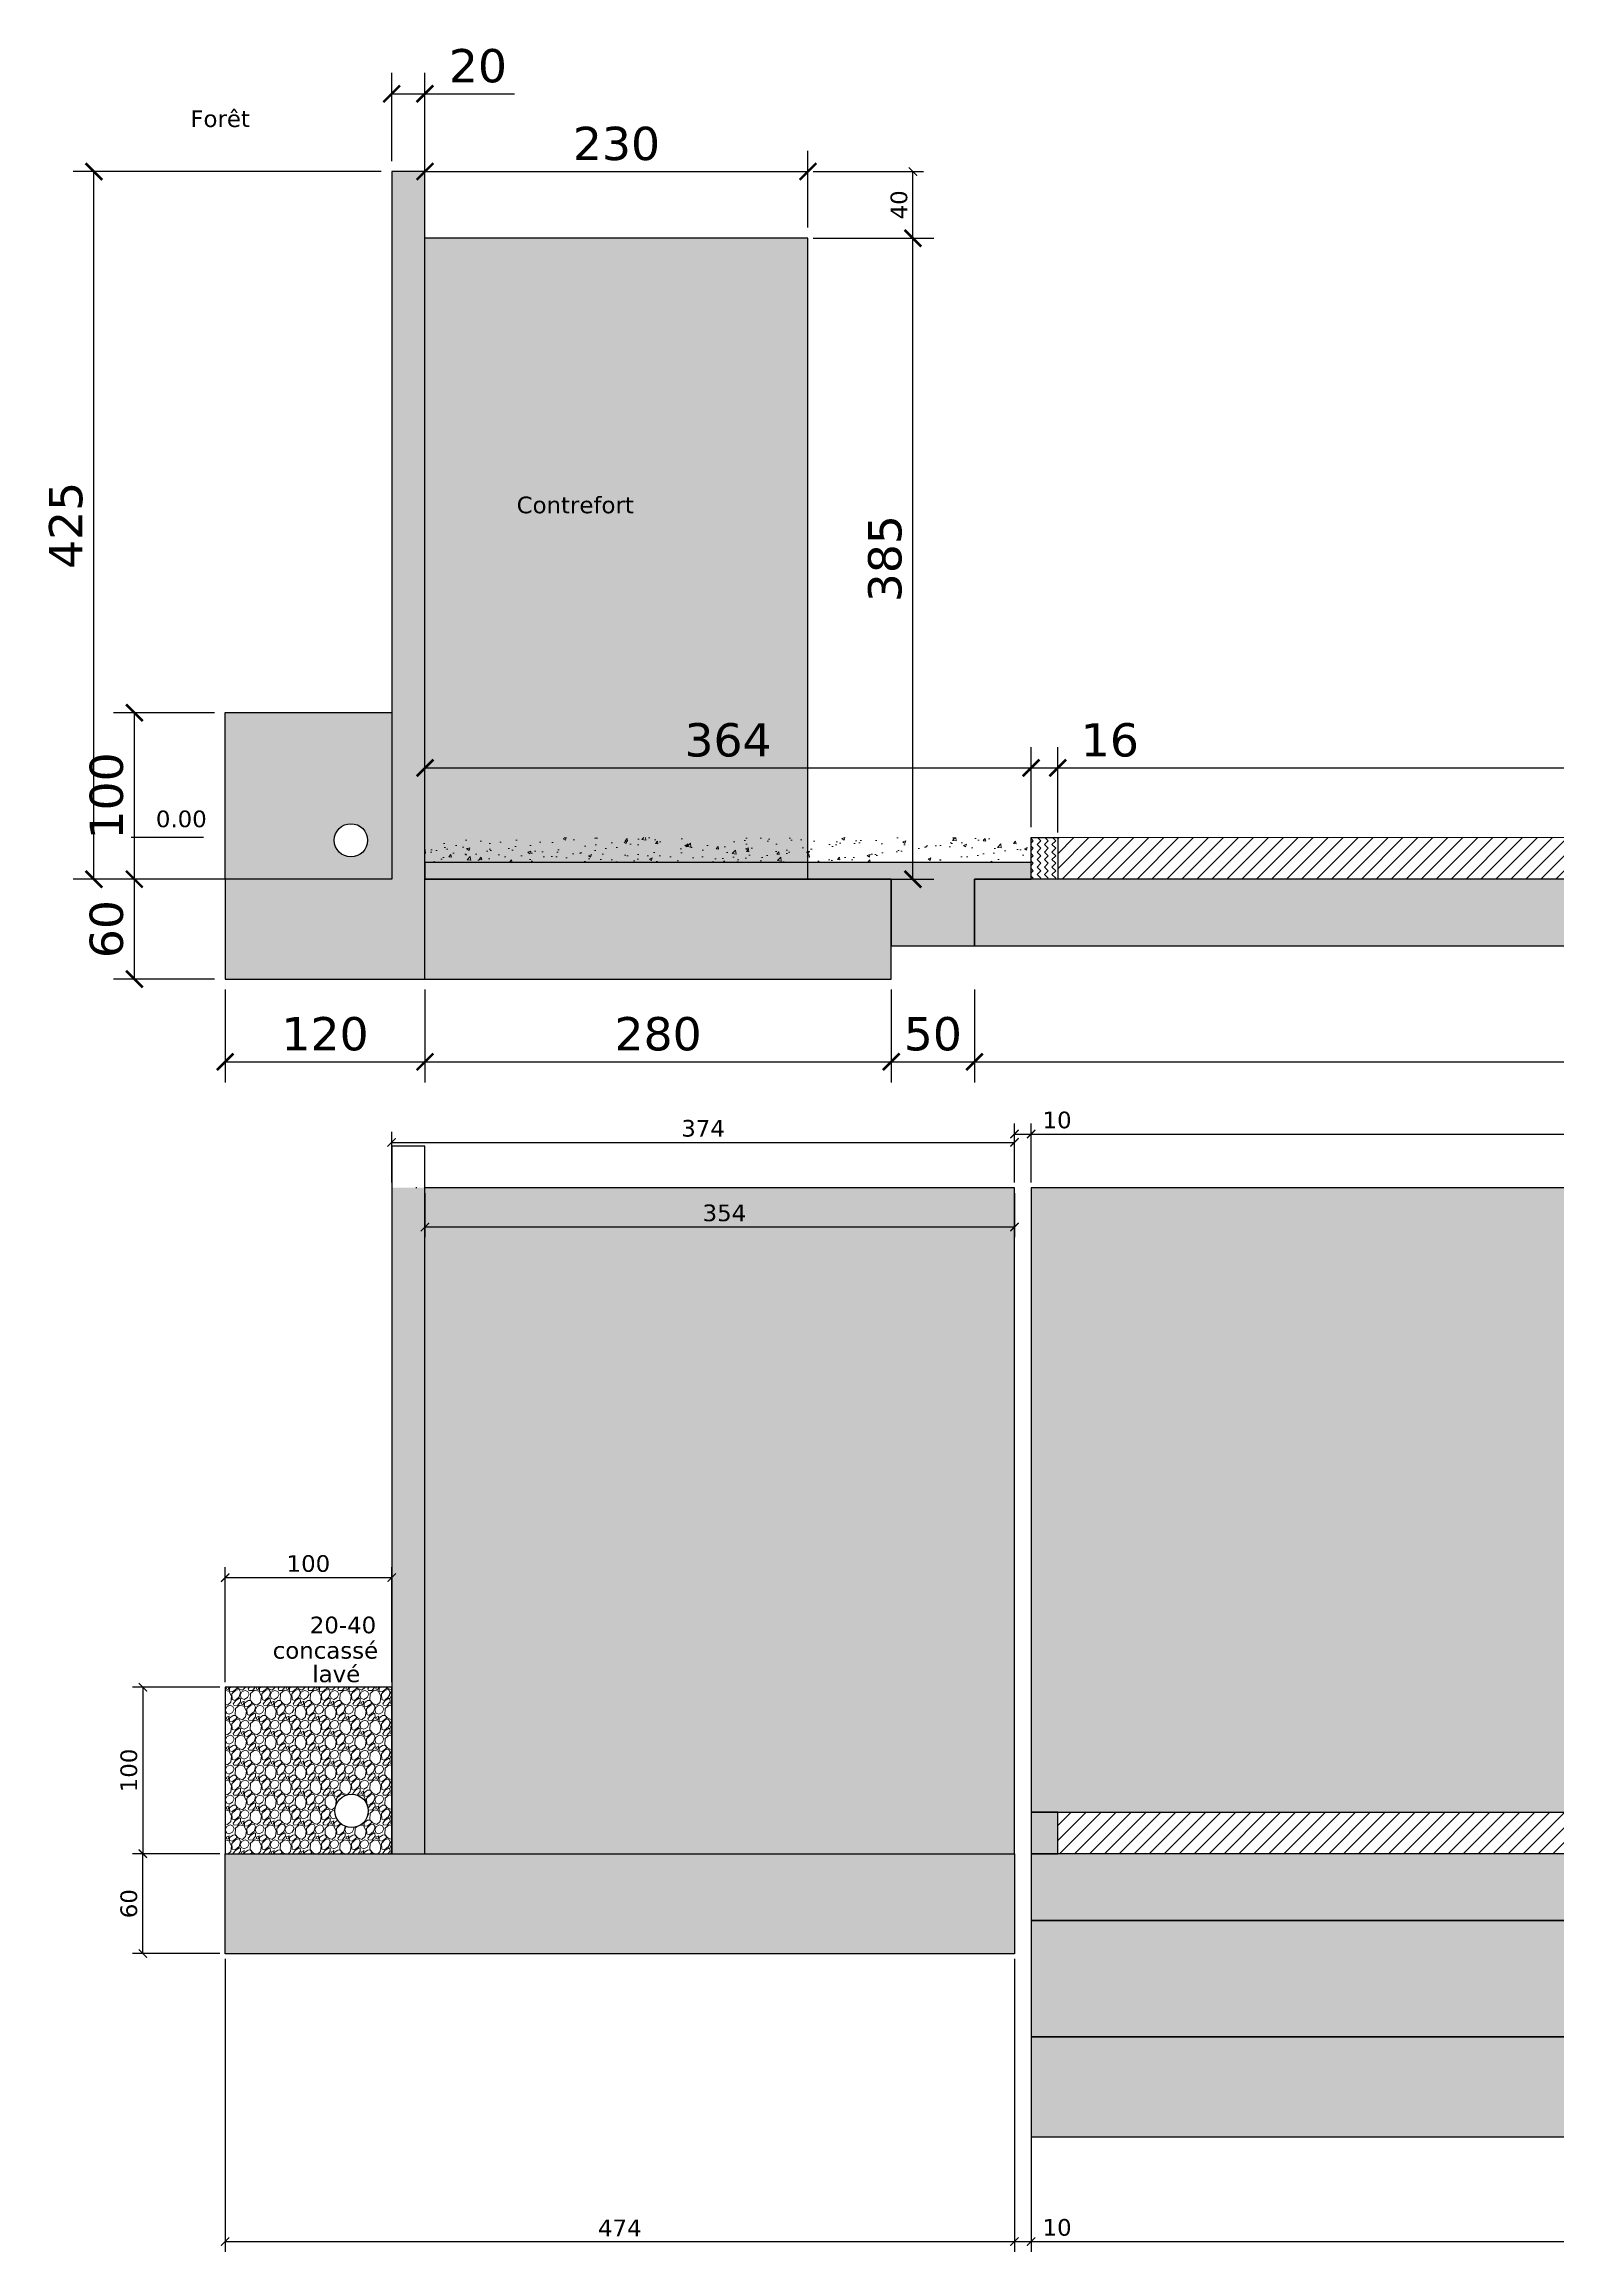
# Model space of a CAD drawing. Header units: centimetres. Extents: x -262314 to 1497847, y -126598 to 219599.
# Drawn here: x 59324 to 68414, y -113880 to -100621 of the extents above; entities that cross this region are included whole.
import ezdxf

# ---------------------------------------------------------------- set-up
doc = ezdxf.new("R2010")
doc.units = ezdxf.units.CM
doc.header["$PDMODE"] = 34
doc.header["$PDSIZE"] = 100
for name, color, linetype in [('Dimensions', 6, 'Continuous'), ('Gravier', 120, 'Continuous'), ('Isolant pourtour radier', 36, 'Continuous'), ('Misapor', 4, 'Continuous'), ('Mur de soutenement-fondations', 242, 'Continuous'), ('Title Block', 250, 'Continuous')]:
    doc.layers.add(name, color=color, linetype=linetype)
doc.layers.add('hatches', color=253, linetype='Continuous', lineweight=5)
doc.styles.add('Seb', font='Verdana.ttf')
doc.dimstyles.new('d', dxfattribs={"dimtxt": 1, "dimasz": 1, "dimexe": 1.25, "dimexo": 0.625, "dimtad": 1, "dimdec": 1, "dimlfac": 0.1, "dimtxsty": 'Seb', "dimblk": 'ARCHTICK', "dimblk1": 'ARCHTICK', "dimblk2": 'ARCHTICK', "dimcen": 2.5, "dimclrd": 256, "dimclre": 256, "dimadec": 0, "dimazin": 0, "dimtfac": 1, "dimtdec": 1, "dimtmove": 0, "dimatfit": 3, "dimldrblk": 'ARCHTICK', "dimfxl": 1, "dimlwd": -1, "dimlwe": -1, "dimarcsym": 0})
pattern_1 = [(95, (-7e-12, -38153.97), (140.09465, 117.55338), [19.05, -209.55]), (40, (-7e-12, -38153.97), (-160.01845, 110.17673), [15.24, -167.6406]), (145.45144, (11.67, -38144.18), (-19.9238, 227.7301), [16.19, -178.09024]), (91.1842, (-35.92, -38118.05), (221.41024, 161.9534), [28.575, -314.325]), (141.63556, (-17.47, -38104.56), (-7.0866, 342.82676), [24.285, -267.1356]), (36.18415, (-35.92, -38118.05), (-7.0866, 342.8268), [22.86, -251.4597]), (66, (-8.98, -38109.07), (179.51998, 34.89515), [19.05, -209.55]), (11, (-8.98, -38109.07), (-86.53993, 173.9412), [15.24, -167.64]), (116.45145, (5.98, -38106.16), (92.98005, 208.83634), [16.19, -178.08994]), (82.5, (-7e-12, -38153.97), (-57.60547, 61.973414), [0, -165.608, 0, -170.18, 0, -168.275]), (52.5, (-7e-12, -38153.97), (-23.58973, 118.087), [0, -97.028, 0, -161.798, 0, -64.135]), (12.5, (-40.05, -38194.024), (99.927863, 91.826196), [0, -63.5, 0, -198.12, 0, -262.89]), (2.5, (-58.01, -38211.98), (86.7639, 122.72239), [0, -82.55, 0, -131.572, 0, -186.69])]

# ---------------------------------------------------------------- blocks, each defined once
blk = doc.blocks.new('_ArchTick')
at = {"color": 0, "linetype": 'ByBlock', "const_width": 0.15}
blk.add_lwpolyline([(-0.5, -0.5), (0.5, 0.5)], dxfattribs=at)
blk = doc.blocks.new('*D151')
at = {"layer": 'Defpoints', "color": 0, "transparency": 16777216}
for p in [(59866, -105636), (60411, -105636), (60411, -106236)]:
    blk.add_point(p, dxfattribs=at)
at = {"layer": 'Dimensions', "transparency": 16777216}
for p, q in [((60348, -105636), (59741, -105636)), ((59866, -106236), (59866, -105636)), ((60348, -106236), (59741, -106236))]:
    blk.add_line(p, q, dxfattribs=at)
at = {"layer": 'Dimensions', "transparency": 16777216, "xscale": 100, "yscale": 100, "zscale": 100}
for p, rotation in [((59866, -105636), 90), ((59866, -106236), 270)]:
    blk.add_blockref('_ArchTick', p, dxfattribs=dict(at, rotation=rotation))
at = {"layer": 'Dimensions', "color": 0, "transparency": 16777216, "insert": (59699, -105936), "char_height": 200, "attachment_point": 5, "rotation": 90, "style": 'Seb'}
blk.add_mtext('60', dxfattribs=at)
blk = doc.blocks.new('*D152')
at = {"layer": 'Defpoints', "color": 0, "transparency": 16777216}
for p in [(59866, -104636), (60411, -104636), (60411, -105636)]:
    blk.add_point(p, dxfattribs=at)
at = {"layer": 'Dimensions', "transparency": 16777216}
for p, q in [((60348, -104636), (59741, -104636)), ((59866, -105636), (59866, -104636)), ((60348, -105636), (59741, -105636))]:
    blk.add_line(p, q, dxfattribs=at)
at = {"layer": 'Dimensions', "transparency": 16777216, "xscale": 100, "yscale": 100, "zscale": 100}
for p, rotation in [((59866, -104636), 90), ((59866, -105636), 270)]:
    blk.add_blockref('_ArchTick', p, dxfattribs=dict(at, rotation=rotation))
at = {"layer": 'Dimensions', "color": 0, "transparency": 16777216, "insert": (59699, -105136), "char_height": 200, "attachment_point": 5, "rotation": 90, "style": 'Seb'}
blk.add_mtext('100', dxfattribs=at)
blk = doc.blocks.new('*D153')
at = {"layer": 'Defpoints', "color": 0, "transparency": 16777216}
for p in [(59623, -101386), (61411, -101386), (61411, -105636)]:
    blk.add_point(p, dxfattribs=at)
at = {"layer": 'Dimensions', "transparency": 16777216}
for p, q in [((61348, -101386), (59498, -101386)), ((59623, -105636), (59623, -101386)), ((61348, -105636), (59498, -105636))]:
    blk.add_line(p, q, dxfattribs=at)
at = {"layer": 'Dimensions', "transparency": 16777216, "xscale": 100, "yscale": 100, "zscale": 100}
for p, rotation in [((59623, -101386), 90), ((59623, -105636), 270)]:
    blk.add_blockref('_ArchTick', p, dxfattribs=dict(at, rotation=rotation))
at = {"layer": 'Dimensions', "color": 0, "transparency": 16777216, "insert": (59455, -103511), "char_height": 200, "attachment_point": 5, "rotation": 90, "style": 'Seb'}
blk.add_mtext('425', dxfattribs=at)
blk = doc.blocks.new('*D154')
at = {"layer": 'Defpoints', "color": 0, "transparency": 16777216}
for p in [(63911, -101786), (64541, -101786), (63911, -105636)]:
    blk.add_point(p, dxfattribs=at)
at = {"layer": 'Dimensions', "transparency": 16777216}
for p, q in [((63973, -101786), (64666, -101786)), ((64541, -105636), (64541, -101786)), ((63973, -105636), (64666, -105636))]:
    blk.add_line(p, q, dxfattribs=at)
at = {"layer": 'Dimensions', "transparency": 16777216, "xscale": 100, "yscale": 100, "zscale": 100}
for p, rotation in [((64541, -101786), 90), ((64541, -105636), 270)]:
    blk.add_blockref('_ArchTick', p, dxfattribs=dict(at, rotation=rotation))
at = {"layer": 'Dimensions', "color": 0, "transparency": 16777216, "insert": (64374, -103711), "char_height": 200, "attachment_point": 5, "rotation": 90, "style": 'Seb'}
blk.add_mtext('385', dxfattribs=at)
blk = doc.blocks.new('*D155')
at = {"layer": 'Defpoints', "color": 0, "transparency": 16777216}
for p in [(63911, -101386), (61611, -101786), (63911, -101786)]:
    blk.add_point(p, dxfattribs=at)
at = {"layer": 'Dimensions', "transparency": 16777216}
for p, q in [((61611, -101723), (61611, -101261)), ((63911, -101723), (63911, -101261)), ((61611, -101386), (63911, -101386))]:
    blk.add_line(p, q, dxfattribs=at)
at = {"layer": 'Dimensions', "transparency": 16777216, "xscale": 100, "yscale": 100, "zscale": 100, "rotation": 180}
blk.add_blockref('_ArchTick', (61611, -101386), dxfattribs=at)
at = {"layer": 'Dimensions', "transparency": 16777216, "xscale": 100, "yscale": 100, "zscale": 100}
blk.add_blockref('_ArchTick', (63911, -101386), dxfattribs=at)
at = {"layer": 'Dimensions', "color": 0, "transparency": 16777216, "insert": (62761, -101219), "char_height": 200, "attachment_point": 5, "style": 'Seb'}
blk.add_mtext('230', dxfattribs=at)
blk = doc.blocks.new('*D156')
at = {"layer": 'Defpoints', "color": 0, "transparency": 16777216}
for p in [(65251, -104968), (61611, -105386), (65251, -105386)]:
    blk.add_point(p, dxfattribs=at)
at = {"layer": 'Dimensions', "transparency": 16777216}
for p, q in [((61611, -105323), (61611, -104843)), ((65251, -105323), (65251, -104843)), ((61611, -104968), (65251, -104968))]:
    blk.add_line(p, q, dxfattribs=at)
at = {"layer": 'Dimensions', "transparency": 16777216, "xscale": 100, "yscale": 100, "zscale": 100, "rotation": 180}
blk.add_blockref('_ArchTick', (61611, -104968), dxfattribs=at)
at = {"layer": 'Dimensions', "transparency": 16777216, "xscale": 100, "yscale": 100, "zscale": 100}
blk.add_blockref('_ArchTick', (65251, -104968), dxfattribs=at)
at = {"layer": 'Dimensions', "color": 0, "transparency": 16777216, "insert": (63431, -104801), "char_height": 200, "attachment_point": 5, "style": 'Seb'}
blk.add_mtext('364', dxfattribs=at)
blk = doc.blocks.new('*D157')
at = {"layer": 'Defpoints', "color": 0, "transparency": 16777216}
for p in [(65411, -104968), (65251, -105386), (65411, -105386)]:
    blk.add_point(p, dxfattribs=at)
at = {"layer": 'Dimensions', "transparency": 16777216}
for p, q in [((65251, -105323), (65251, -104843)), ((65411, -105323), (65411, -104843)), ((65251, -104968), (65411, -104968)), ((65411, -104968), (65937, -104968))]:
    blk.add_line(p, q, dxfattribs=at)
at = {"layer": 'Dimensions', "transparency": 16777216, "xscale": 100, "yscale": 100, "zscale": 100, "rotation": 180}
blk.add_blockref('_ArchTick', (65251, -104968), dxfattribs=at)
at = {"layer": 'Dimensions', "transparency": 16777216, "xscale": 100, "yscale": 100, "zscale": 100}
blk.add_blockref('_ArchTick', (65411, -104968), dxfattribs=at)
at = {"layer": 'Dimensions', "color": 0, "transparency": 16777216, "insert": (65724, -104801), "char_height": 200, "attachment_point": 5, "style": 'Seb'}
blk.add_mtext('16', dxfattribs=at)
blk = doc.blocks.new('*D158')
at = {"layer": 'Defpoints', "color": 0, "transparency": 16777216}
for p in [(60411, -106236), (61611, -106236), (61611, -106733)]:
    blk.add_point(p, dxfattribs=at)
at = {"layer": 'Dimensions', "transparency": 16777216}
for p, q in [((60411, -106298), (60411, -106858)), ((61611, -106298), (61611, -106858)), ((60411, -106733), (61611, -106733))]:
    blk.add_line(p, q, dxfattribs=at)
at = {"layer": 'Dimensions', "transparency": 16777216, "xscale": 100, "yscale": 100, "zscale": 100, "rotation": 180}
blk.add_blockref('_ArchTick', (60411, -106733), dxfattribs=at)
at = {"layer": 'Dimensions', "transparency": 16777216, "xscale": 100, "yscale": 100, "zscale": 100}
blk.add_blockref('_ArchTick', (61611, -106733), dxfattribs=at)
at = {"layer": 'Dimensions', "color": 0, "transparency": 16777216, "insert": (61011, -106566), "char_height": 200, "attachment_point": 5, "style": 'Seb'}
blk.add_mtext('120', dxfattribs=at)
blk = doc.blocks.new('*D159')
at = {"layer": 'Defpoints', "color": 0, "transparency": 16777216}
for p in [(61611, -106236), (64411, -106236), (64411, -106733)]:
    blk.add_point(p, dxfattribs=at)
at = {"layer": 'Dimensions', "transparency": 16777216}
for p, q in [((61611, -106298), (61611, -106858)), ((64411, -106298), (64411, -106858)), ((61611, -106733), (64411, -106733))]:
    blk.add_line(p, q, dxfattribs=at)
at = {"layer": 'Dimensions', "transparency": 16777216, "xscale": 100, "yscale": 100, "zscale": 100, "rotation": 180}
blk.add_blockref('_ArchTick', (61611, -106733), dxfattribs=at)
at = {"layer": 'Dimensions', "transparency": 16777216, "xscale": 100, "yscale": 100, "zscale": 100}
blk.add_blockref('_ArchTick', (64411, -106733), dxfattribs=at)
at = {"layer": 'Dimensions', "color": 0, "transparency": 16777216, "insert": (63011, -106566), "char_height": 200, "attachment_point": 5, "style": 'Seb'}
blk.add_mtext('280', dxfattribs=at)
blk = doc.blocks.new('*D160')
at = {"layer": 'Defpoints', "color": 0, "transparency": 16777216}
for p in [(64411, -106236), (64911, -106236), (64911, -106733)]:
    blk.add_point(p, dxfattribs=at)
at = {"layer": 'Dimensions', "transparency": 16777216}
for p, q in [((64411, -106298), (64411, -106858)), ((64911, -106298), (64911, -106858)), ((64411, -106733), (64911, -106733))]:
    blk.add_line(p, q, dxfattribs=at)
at = {"layer": 'Dimensions', "transparency": 16777216, "xscale": 100, "yscale": 100, "zscale": 100, "rotation": 180}
blk.add_blockref('_ArchTick', (64411, -106733), dxfattribs=at)
at = {"layer": 'Dimensions', "transparency": 16777216, "xscale": 100, "yscale": 100, "zscale": 100}
blk.add_blockref('_ArchTick', (64911, -106733), dxfattribs=at)
at = {"layer": 'Dimensions', "color": 0, "transparency": 16777216, "insert": (64661, -106566), "char_height": 200, "attachment_point": 5, "style": 'Seb'}
blk.add_mtext('50', dxfattribs=at)
blk = doc.blocks.new('*D161')
at = {"layer": 'Defpoints', "color": 0, "transparency": 16777216}
for p in [(64911, -106236), (77511, -106236), (77511, -106733)]:
    blk.add_point(p, dxfattribs=at)
at = {"layer": 'Dimensions', "transparency": 16777216}
for p, q in [((64911, -106298), (64911, -106858)), ((77511, -106298), (77511, -106858)), ((64911, -106733), (77511, -106733))]:
    blk.add_line(p, q, dxfattribs=at)
at = {"layer": 'Dimensions', "transparency": 16777216, "xscale": 100, "yscale": 100, "zscale": 100, "rotation": 180}
blk.add_blockref('_ArchTick', (64911, -106733), dxfattribs=at)
at = {"layer": 'Dimensions', "transparency": 16777216, "xscale": 100, "yscale": 100, "zscale": 100}
blk.add_blockref('_ArchTick', (77511, -106733), dxfattribs=at)
at = {"layer": 'Dimensions', "color": 0, "transparency": 16777216, "insert": (71211, -106566), "char_height": 200, "attachment_point": 5, "style": 'Seb'}
blk.add_mtext('1260', dxfattribs=at)
blk = doc.blocks.new('*D162')
at = {"layer": 'Defpoints', "color": 0, "transparency": 16777216}
for p in [(61611, -100919), (61411, -101386), (61611, -101386)]:
    blk.add_point(p, dxfattribs=at)
at = {"layer": 'Dimensions', "transparency": 16777216}
for p, q in [((61411, -101323), (61411, -100794)), ((61611, -101323), (61611, -100794)), ((61411, -100919), (61611, -100919)), ((61611, -100919), (62148, -100919))]:
    blk.add_line(p, q, dxfattribs=at)
at = {"layer": 'Dimensions', "transparency": 16777216, "xscale": 100, "yscale": 100, "zscale": 100, "rotation": 180}
blk.add_blockref('_ArchTick', (61411, -100919), dxfattribs=at)
at = {"layer": 'Dimensions', "transparency": 16777216, "xscale": 100, "yscale": 100, "zscale": 100}
blk.add_blockref('_ArchTick', (61611, -100919), dxfattribs=at)
at = {"layer": 'Dimensions', "color": 0, "transparency": 16777216, "insert": (61929, -100752), "char_height": 200, "attachment_point": 5, "style": 'Seb'}
blk.add_mtext('20', dxfattribs=at)
blk = doc.blocks.new('*D168')
at = {"layer": 'Defpoints', "color": 0}
for p in [(77011, -104968), (65411, -105386), (77011, -105386)]:
    blk.add_point(p, dxfattribs=at)
at = {"layer": 'Dimensions'}
for p, q in [((65411, -105355), (65411, -104906)), ((65411, -104968), (77011, -104968)), ((77011, -105355), (77011, -104906))]:
    blk.add_line(p, q, dxfattribs=at)
at = {"layer": 'Dimensions', "xscale": 50, "yscale": 50, "zscale": 50, "rotation": 180}
blk.add_blockref('_ArchTick', (65411, -104968), dxfattribs=at)
at = {"layer": 'Dimensions', "xscale": 50, "yscale": 50, "zscale": 50}
blk.add_blockref('_ArchTick', (77011, -104968), dxfattribs=at)
at = {"layer": 'Dimensions', "color": 0, "insert": (71211, -104884), "char_height": 100, "attachment_point": 5, "style": 'Seb'}
blk.add_mtext('1160', dxfattribs=at)
blk = doc.blocks.new('*D171')
at = {"layer": 'Defpoints', "color": 0}
for p in [(63911, -101386), (64541, -101386), (63911, -101786)]:
    blk.add_point(p, dxfattribs=at)
at = {"layer": 'Dimensions'}
for p, q in [((63942, -101386), (64604, -101386)), ((64541, -101786), (64541, -101386)), ((63942, -101786), (64604, -101786))]:
    blk.add_line(p, q, dxfattribs=at)
at = {"layer": 'Dimensions', "xscale": 50, "yscale": 50, "zscale": 50}
for p, rotation in [((64541, -101386), 90), ((64541, -101786), 270)]:
    blk.add_blockref('_ArchTick', p, dxfattribs=dict(at, rotation=rotation))
at = {"layer": 'Dimensions', "color": 0, "insert": (64458, -101586), "char_height": 100, "attachment_point": 5, "rotation": 90, "style": 'Seb'}
blk.add_mtext('40', dxfattribs=at)
blk = doc.blocks.new('*D180')
at = {"layer": 'Defpoints', "color": 0}
for p in [(60411, -112089), (65151, -112089), (65151, -113818)]:
    blk.add_point(p, dxfattribs=at)
at = {"layer": 'Dimensions'}
for p, q in [((60411, -112121), (60411, -113880)), ((65151, -112121), (65151, -113880)), ((60411, -113818), (65151, -113818))]:
    blk.add_line(p, q, dxfattribs=at)
at = {"layer": 'Dimensions', "xscale": 50, "yscale": 50, "zscale": 50, "rotation": 180}
blk.add_blockref('_ArchTick', (60411, -113818), dxfattribs=at)
at = {"layer": 'Dimensions', "xscale": 50, "yscale": 50, "zscale": 50}
blk.add_blockref('_ArchTick', (65151, -113818), dxfattribs=at)
at = {"layer": 'Dimensions', "color": 0, "insert": (62781, -113736), "char_height": 100, "attachment_point": 5, "style": 'Seb'}
blk.add_mtext('474', dxfattribs=at)
blk = doc.blocks.new('*D179')
at = {"layer": 'Defpoints', "color": 0}
for p in [(65151, -112089), (65251, -112089), (65251, -113818)]:
    blk.add_point(p, dxfattribs=at)
at = {"layer": 'Dimensions'}
for p, q in [((65151, -112121), (65151, -113880)), ((65251, -112121), (65251, -113880)), ((65151, -113818), (65251, -113818)), ((65251, -113818), (65513, -113818))]:
    blk.add_line(p, q, dxfattribs=at)
at = {"layer": 'Dimensions', "xscale": 50, "yscale": 50, "zscale": 50, "rotation": 180}
blk.add_blockref('_ArchTick', (65151, -113818), dxfattribs=at)
at = {"layer": 'Dimensions', "xscale": 50, "yscale": 50, "zscale": 50}
blk.add_blockref('_ArchTick', (65251, -113818), dxfattribs=at)
at = {"layer": 'Dimensions', "color": 0, "insert": (65407, -113734), "char_height": 100, "attachment_point": 5, "style": 'Seb'}
blk.add_mtext('10', dxfattribs=at)
blk = doc.blocks.new('*D177')
at = {"layer": 'Defpoints', "color": 0}
for p in [(61411, -109831), (60411, -110489), (61411, -110489)]:
    blk.add_point(p, dxfattribs=at)
at = {"layer": 'Dimensions'}
for p, q in [((60411, -110458), (60411, -109768)), ((61411, -110458), (61411, -109768)), ((60411, -109831), (61411, -109831))]:
    blk.add_line(p, q, dxfattribs=at)
at = {"layer": 'Dimensions', "xscale": 50, "yscale": 50, "zscale": 50, "rotation": 180}
blk.add_blockref('_ArchTick', (60411, -109831), dxfattribs=at)
at = {"layer": 'Dimensions', "xscale": 50, "yscale": 50, "zscale": 50}
blk.add_blockref('_ArchTick', (61411, -109831), dxfattribs=at)
at = {"layer": 'Dimensions', "color": 0, "insert": (60911, -109747), "char_height": 100, "attachment_point": 5, "style": 'Seb'}
blk.add_mtext('100', dxfattribs=at)
blk = doc.blocks.new('*D176')
at = {"layer": 'Defpoints', "color": 0}
for p in [(60411, -110489), (59917, -111489), (60411, -111489)]:
    blk.add_point(p, dxfattribs=at)
at = {"layer": 'Dimensions'}
for p, q in [((60380, -110489), (59855, -110489)), ((59917, -110489), (59917, -111489)), ((60380, -111489), (59855, -111489))]:
    blk.add_line(p, q, dxfattribs=at)
at = {"layer": 'Dimensions', "xscale": 50, "yscale": 50, "zscale": 50}
for p, rotation in [((59917, -110489), 90), ((59917, -111489), 270)]:
    blk.add_blockref('_ArchTick', p, dxfattribs=dict(at, rotation=rotation))
at = {"layer": 'Dimensions', "color": 0, "insert": (59833, -110989), "char_height": 100, "attachment_point": 5, "rotation": 90, "style": 'Seb'}
blk.add_mtext('100', dxfattribs=at)
blk = doc.blocks.new('*D175')
at = {"layer": 'Defpoints', "color": 0}
for p in [(59917, -111489), (60411, -111489), (60411, -112089)]:
    blk.add_point(p, dxfattribs=at)
at = {"layer": 'Dimensions'}
for p, q in [((60380, -111489), (59855, -111489)), ((59917, -112089), (59917, -111489)), ((60380, -112089), (59855, -112089))]:
    blk.add_line(p, q, dxfattribs=at)
at = {"layer": 'Dimensions', "xscale": 50, "yscale": 50, "zscale": 50}
for p, rotation in [((59917, -111489), 90), ((59917, -112089), 270)]:
    blk.add_blockref('_ArchTick', p, dxfattribs=dict(at, rotation=rotation))
at = {"layer": 'Dimensions', "color": 0, "insert": (59833, -111789), "char_height": 100, "attachment_point": 5, "rotation": 90, "style": 'Seb'}
blk.add_mtext('60', dxfattribs=at)
blk = doc.blocks.new('*D178')
at = {"layer": 'Defpoints', "color": 0}
for p in [(65251, -113189), (77171, -113189), (77171, -113818)]:
    blk.add_point(p, dxfattribs=at)
at = {"layer": 'Dimensions'}
for p, q in [((65251, -113221), (65251, -113880)), ((77171, -113221), (77171, -113880)), ((65251, -113818), (77171, -113818))]:
    blk.add_line(p, q, dxfattribs=at)
at = {"layer": 'Dimensions', "xscale": 50, "yscale": 50, "zscale": 50, "rotation": 180}
blk.add_blockref('_ArchTick', (65251, -113818), dxfattribs=at)
at = {"layer": 'Dimensions', "xscale": 50, "yscale": 50, "zscale": 50}
blk.add_blockref('_ArchTick', (77171, -113818), dxfattribs=at)
at = {"layer": 'Dimensions', "color": 0, "insert": (71211, -113734), "char_height": 100, "attachment_point": 5, "style": 'Seb'}
blk.add_mtext('1192', dxfattribs=at)
blk = doc.blocks.new('*D174')
at = {"layer": 'Defpoints', "color": 0}
for p in [(65151, -107217), (61411, -107489), (65151, -107489)]:
    blk.add_point(p, dxfattribs=at)
at = {"layer": 'Dimensions'}
for p, q in [((61411, -107458), (61411, -107154)), ((61411, -107217), (65151, -107217)), ((65151, -107458), (65151, -107154))]:
    blk.add_line(p, q, dxfattribs=at)
at = {"layer": 'Dimensions', "xscale": 50, "yscale": 50, "zscale": 50, "rotation": 180}
blk.add_blockref('_ArchTick', (61411, -107217), dxfattribs=at)
at = {"layer": 'Dimensions', "xscale": 50, "yscale": 50, "zscale": 50}
blk.add_blockref('_ArchTick', (65151, -107217), dxfattribs=at)
at = {"layer": 'Dimensions', "color": 0, "insert": (63281, -107133), "char_height": 100, "attachment_point": 5, "style": 'Seb'}
blk.add_mtext('374', dxfattribs=at)
blk = doc.blocks.new('*D173')
at = {"layer": 'Defpoints', "color": 0}
for p in [(65251, -107167), (65151, -107439), (65251, -107489)]:
    blk.add_point(p, dxfattribs=at)
at = {"layer": 'Dimensions'}
for p, q in [((65151, -107408), (65151, -107104)), ((65251, -107458), (65251, -107104)), ((65151, -107167), (65251, -107167)), ((65251, -107167), (65513, -107167))]:
    blk.add_line(p, q, dxfattribs=at)
at = {"layer": 'Dimensions', "xscale": 50, "yscale": 50, "zscale": 50, "rotation": 180}
blk.add_blockref('_ArchTick', (65151, -107167), dxfattribs=at)
at = {"layer": 'Dimensions', "xscale": 50, "yscale": 50, "zscale": 50}
blk.add_blockref('_ArchTick', (65251, -107167), dxfattribs=at)
at = {"layer": 'Dimensions', "color": 0, "insert": (65407, -107083), "char_height": 100, "attachment_point": 5, "style": 'Seb'}
blk.add_mtext('10', dxfattribs=at)
blk = doc.blocks.new('*D172')
at = {"layer": 'Defpoints', "color": 0}
for p in [(77171, -107167), (65251, -107439), (77171, -107489)]:
    blk.add_point(p, dxfattribs=at)
at = {"layer": 'Dimensions'}
for p, q in [((65251, -107408), (65251, -107104)), ((77171, -107458), (77171, -107104)), ((65251, -107167), (77171, -107167))]:
    blk.add_line(p, q, dxfattribs=at)
at = {"layer": 'Dimensions', "xscale": 50, "yscale": 50, "zscale": 50, "rotation": 180}
blk.add_blockref('_ArchTick', (65251, -107167), dxfattribs=at)
at = {"layer": 'Dimensions', "xscale": 50, "yscale": 50, "zscale": 50}
blk.add_blockref('_ArchTick', (77171, -107167), dxfattribs=at)
at = {"layer": 'Dimensions', "color": 0, "insert": (71211, -107083), "char_height": 100, "attachment_point": 5, "style": 'Seb'}
blk.add_mtext('1192', dxfattribs=at)
blk = doc.blocks.new('*D230')
at = {"layer": 'Defpoints', "color": 0}
for p in [(61611, -107489), (65151, -107489), (65151, -107725)]:
    blk.add_point(p, dxfattribs=at)
at = {"layer": 'Dimensions'}
for p, q in [((61611, -107521), (61611, -107787)), ((65151, -107521), (65151, -107787)), ((61611, -107725), (65151, -107725))]:
    blk.add_line(p, q, dxfattribs=at)
at = {"layer": 'Dimensions', "xscale": 50, "yscale": 50, "zscale": 50, "rotation": 180}
blk.add_blockref('_ArchTick', (61611, -107725), dxfattribs=at)
at = {"layer": 'Dimensions', "xscale": 50, "yscale": 50, "zscale": 50}
blk.add_blockref('_ArchTick', (65151, -107725), dxfattribs=at)
at = {"layer": 'Dimensions', "color": 0, "insert": (63409, -107641), "char_height": 100, "attachment_point": 5, "style": 'Seb'}
blk.add_mtext('354', dxfattribs=at)

msp = doc.modelspace()

# ---------------------------------------------------------------- hatches: boundary and pattern name
at = {"layer": 'Gravier'}
h = msp.add_hatch(dxfattribs=at)
h.set_pattern_fill('GRAVEL', color=256, scale=5, angle=45)
h.paths.add_polyline_path([(65250.98, -112589.44), (77170.98, -112589.44), (77170.98, -111889.44), (65250.98, -111889.44)])
h = msp.add_hatch(dxfattribs=at)
h.set_pattern_fill('GRAVEL', color=256, scale=5, angle=45)
h.paths.add_polyline_path([(65250.98, -112589.44), (77170.98, -112589.44), (77170.98, -111889.44), (65250.98, -111889.44)])
at = {"layer": 'hatches'}
h = msp.add_hatch(dxfattribs=at)
h.set_pattern_fill('AR-CONC', color=256)
h.paths.add_polyline_path([(61610.98, -101385.77), (61410.98, -101385.77), (61410.98, -105635.77), (60410.98, -105635.77), (60410.98, -106235.77), (61610.98, -106235.77)])
h.paths.add_polyline_path([(64410.98, -105635.77), (61610.98, -105635.77), (61610.98, -106235.77), (64410.98, -106235.77)])
h = msp.add_hatch(dxfattribs=at)
h.set_pattern_fill('AR-CONC', color=256, angle=45)
edge = h.paths.add_edge_path()
edge.add_line((61610.98, -105635.77), (63910.98, -105635.77))
edge.add_line((63910.98, -105635.77), (63910.98, -101785.77))
edge.add_line((63910.98, -101785.77), (61610.98, -101785.77))
h = msp.add_hatch(dxfattribs=at)
h.set_pattern_fill('GRAVEL', color=256, scale=5, angle=45)
h.paths.add_polyline_path([(61266.5, -105402.67, 1), (61066.5, -105402.67, 1)], flags=16)
h.paths.add_polyline_path([(60410.98, -105635.77), (60410.98, -104635.77), (61410.98, -104635.77), (61410.98, -105635.77)])
h.paths.add_polyline_path([(61610.98, -105635.77), (64410.98, -105635.77), (64410.98, -106035.77), (64910.98, -106035.77), (64910.98, -105635.77), (65250.98, -105635.77), (65250.98, -105535.77), (61610.98, -105535.77)])
h = msp.add_hatch(dxfattribs=at)
h.set_pattern_fill('AR-CONC', color=256)
h.set_pattern_definition([(50, (-1e-11, -36000), (182.18467, -15.93909), [19.05, -209.55]), (355, (-1e-11, -36000), (-35.24342, 191.05685), [15.24, -167.6406]), (100.45144, (15.18, -36001.33), (146.94125, 175.11775), [16.19, -178.09024]), (46.1842, (-1e-11, -35949.2), (271.07904, -42.04233), [28.575, -314.325]), (96.63556, (22.6, -35952.7), (237.4041, 247.4261), [24.285, -267.1356]), (351.18415, (-1e-11, -35949.2), (237.4041, 247.4261), [22.86, -251.4597]), (21, (25.4, -35961.9), (151.6144, -102.2652), [19.05, -209.55]), (326, (25.4, -35961.9), (61.80203, 184.18797), [15.24, -167.64]), (71.45144, (38.03, -35970.42), (213.41642, 81.92277), [16.19, -178.08994]), (37.5, (-1e-11, -36000), (3.088603, 84.55504), [0, -165.608, 0, -170.18, 0, -168.275]), (7.5, (-1e-11, -36000), (66.81966, 100.180575), [0, -97.028, 0, -161.798, 0, -64.135]), (327.5, (-56.64, -36000), (135.590595, -5.728744), [0, -63.5, 0, -198.12, 0, -262.89]), (317.5, (-82.04, -36000), (148.12918, 25.42649), [0, -82.55, 0, -131.572, 0, -186.69])])
h.paths.add_polyline_path([(61610.98, -105385.77), (65250.98, -105385.77), (65250.98, -105535.77), (61610.98, -105535.77)])
h = msp.add_hatch(dxfattribs=at)
h.set_pattern_fill('ZIGZAG', color=256, scale=10, angle=45)
h.set_pattern_definition([(45, (0, 0), (4e-15, 44.901281), [31.75, -31.75]), (135, (22.45, 22.45), (-44.901281, 4e-15), [31.75, -31.75])])
h.paths.add_polyline_path([(65250.98, -105385.77), (65410.98, -105385.77), (65410.98, -105635.77), (65250.98, -105635.77)])
h = msp.add_hatch(dxfattribs=at)
h.set_pattern_fill('ANSI31', color=256, scale=20)
h.paths.add_polyline_path([(65410.98, -105635.77), (77010.98, -105635.77), (77010.98, -105385.77), (65410.98, -105385.77)])
h = msp.add_hatch(dxfattribs=at)
h.set_pattern_fill('HONEY', color=256, scale=10, angle=45)
h.set_pattern_definition([(45, (-1e-11, -36000), (14.233136, 53.118785), [31.75, -63.5]), (165, (-1e-11, -36000), (-53.118785, -14.2331355), [31.75, -63.5]), (105, (-1e-11, -36000), (-38.8856496, 38.88565), [-63.5, 31.75])])
h.paths.add_polyline_path([(65410.98, -105635.77), (64910.98, -105635.77), (64910.98, -106035.77), (77510.98, -106035.77), (77510.98, -105635.77)])
h = msp.add_hatch(dxfattribs=at)
h.set_pattern_fill('AR-CONC', color=256, angle=45)
h.set_pattern_definition(pattern_1)
h.paths.add_polyline_path([(61410.98, -111489.44), (65150.98, -111489.44), (65150.98, -107489.44), (61410.98, -107489.44)])
h = msp.add_hatch(dxfattribs=at)
h.set_pattern_fill('AR-CONC', color=256, angle=45)
h.set_pattern_definition(pattern_1)
h.paths.add_polyline_path([(65250.98, -111239.44), (65410.98, -111239.44), (77010.98, -111239.44), (77170.98, -111239.44), (77170.98, -107489.44), (65250.98, -107489.44)])
h = msp.add_hatch(dxfattribs=at)
h.set_pattern_fill('GRAVEL', color=256, scale=5, angle=45)
h.set_pattern_definition([(273.012788, (-25.145, -37999.512), (89.8025611, -1526.6435406), [17.08607, -1691.52418]), (229.969741, (-24.2467, -38016.5746), (987.82816778, 1167.43330043), [29.32024, -2902.70244]), (177.510447, (-43.105, -38039.025), (1885.85378546, -89.8025605), [20.67408, -2046.73614]), (312.273689, (-55.6776, -38096.499), (-1706.2486628, 1885.8537856), [26.70023, -2643.32187]), (337.833654, (-37.717, -38116.2554), (-1526.6435406, 628.61792842), [26.18169, -2591.99039]), (42.273689, (-13.4704, -38126.134), (-1885.8537856, -1706.2486628), [26.70023, -2643.32187]), (82.6942405, (6.286, -38108.173), (-269.40768351, -2065.45890786), [35.30968, -3495.65577]), (117.2553284, (10.7763, -38073.15), (-1347.03841794, 2604.27427523), [33.33598, -3300.26283]), (166.4295656, (-4.49, -38043.5154), (-1885.85378546, 449.0128059), [26.79065, -2652.27728]), (220.236358, (-30.533, -38037.229), (1077.6307347, 898.0256119), [30.58566, -1498.69685]), (267.397438, (-53.8815, -38056.9858), (-89.80256114, -2065.45890785), [39.5539, -3915.83863]), (183.814075, (34.125, -38008.492), (-1167.4332957, -89.8025611), [13.50023, -1336.52829]), (216.4692344, (20.6546, -38009.3904), (1347.038418, 987.82817355), [25.6841, -2542.73195]), (270, (-7e-12, -38024.66), (89.80256, -89.80256), [17.96047, -161.64466]), (248.19859, (-17.062, -38020.167), (269.4076837, 628.6179285), [9.67207, -957.53112]), (336.80141, (-20.655, -38029.147), (-359.210245, 179.6051224), [13.67828, -670.23765]), (75.963757, (-8.082, -38034.535), (89.802561, 449.012806), [22.21598, -718.3149]), (206.56505, (-2.694, -38012.982), (269.407684, 89.802561), [16.06436, -385.5449]), (61.38954, (-72.74, -38081.2324), (628.6179285, 1167.43329574), [22.5044, -2227.94133]), (115.346176, (-61.964, -38061.476), (628.6179284, -1347.0384182), [18.87995, -1869.11078]), (338.19859, (-20.655, -37995.022), (-628.6179285, 269.4076837), [19.344, -947.85918]), (28.61046, (-2.694, -38002.206), (-1167.4332957, -628.61792856), [22.5044, -2227.94133]), (24.443955, (-17.062, -38136.91), (-628.6179285, -269.4076836), [21.70176, -1063.38672]), (339.775141, (2.694, -38127.93), (-1436.8409797, 538.8153665), [18.1836, -1800.17967]), (111.80141, (70.046, -38083.927), (-269.4076837, 628.6179285), [19.344, -947.85918]), (62.354025, (62.862, -38065.966), (-808.2230508, -1526.64354063), [21.28914, -2107.6188]), (114.443955, (26.043, -38127.93), (269.4076836, -628.6179285), [10.85088, -1074.2376]), (146.309932, (64.658, -38089.315), (-449.012806, 269.4076836), [6.47573, -641.09975]), (210.963757, (59.27, -38085.723), (359.210245, 179.605122), [26.18168, -497.45273]), (231.009006, (36.819, -38099.193), (808.22305084, 987.82817336), [24.26335, -2402.06824]), (348.690068, (-7e-12, -38042.617), (-269.407684, 89.802561), [18.3162, -439.58882]), (38.1572266, (17.9605, -38046.2094), (1706.24866293, 1347.03841825), [31.97784, -3165.80045]), (105.945396, (43.105, -38026.453), (269.4076836, -987.8281733), [13.07541, -1294.46962]), (135, (39.51, -38013.88), (-179.60512, 1e-14), [7.62, -119.38]), (165.256437, (32.329, -38098.295), (987.8281733, -269.4076837), [17.64335, -1746.69704]), (93.012787, (15.266, -38093.805), (-89.8025611, 1526.6435406), [34.17214, -1674.43811]), (45, (13.47, -38059.68), (1e-14, 179.60512), [33.02, -93.98]), (10.3048465, (36.819, -38036.331), (1526.64354044, 269.40768446), [20.08048, -1987.96584]), (299.054604, (56.576, -38032.739), (269.4076836, -449.012806), [18.49145, -906.0825]), (252.6459754, (65.556, -38048.9035), (-808.22305108, -2604.27427505), [30.10725, -2980.62322]), (220.426079, (56.5756, -38077.6403), (-1257.23585695, -1077.63073453), [31.85147, -3153.29232])])
h.paths.add_polyline_path([(61070.39, -111232.11, 1), (61270.39, -111232.11, 1)], flags=16)
h.paths.add_polyline_path([(60410.98, -111489.44), (61410.98, -111489.44), (61410.98, -110489.44), (60410.98, -110489.44)])
h = msp.add_hatch(dxfattribs=at)
h.set_pattern_fill('ZIGZAG', color=256, scale=10, angle=45)
h.set_pattern_definition([(45, (-7e-12, -38153.973), (4e-15, 44.901281), [31.75, -31.75]), (135, (22.45, -38131.522), (-44.901281, 4e-15), [31.75, -31.75])])
h.paths.add_polyline_path([(77170.98, -111239.44), (77010.98, -111239.44), (77010.98, -111489.44), (77170.98, -111489.44)])
h.paths.add_polyline_path([(65250.98, -111489.44), (65410.98, -111489.44), (65410.98, -111239.44), (65250.98, -111239.44)])
h = msp.add_hatch(dxfattribs=at)
h.set_pattern_fill('ANSI31', color=256, scale=20)
h.paths.add_polyline_path([(65410.98, -111489.44), (77010.98, -111489.44), (77010.98, -111239.44), (65410.98, -111239.44)])
h = msp.add_hatch(dxfattribs=at)
h.set_pattern_fill('AR-CONC', color=256, angle=45)
h.set_pattern_definition(pattern_1)
h.paths.add_polyline_path([(60410.98, -111489.44), (65150.98, -111489.44), (65150.98, -112089.44), (60410.98, -112089.44)])
h = msp.add_hatch(dxfattribs=at)
h.set_pattern_fill('HONEY', color=256, scale=10, angle=45)
h.set_pattern_definition([(45, (-7e-12, -38153.973), (14.233136, 53.118785), [31.75, -63.5]), (165, (-7e-12, -38153.973), (-53.118785, -14.2331355), [31.75, -63.5]), (105, (-7e-12, -38153.973), (-38.8856496, 38.88565), [-63.5, 31.75])])
h.paths.add_polyline_path([(65250.98, -111489.44), (65250.98, -111889.44), (77510.98, -111889.44), (77510.98, -111489.44)])
h = msp.add_hatch(dxfattribs=at)
h.set_pattern_fill('GRAVEL', color=256, scale=5, angle=45)
h.paths.add_polyline_path([(65250.98, -112589.44), (77170.98, -112589.44), (77170.98, -111889.44), (65250.98, -111889.44)])
h = msp.add_hatch(dxfattribs=at)
h.set_pattern_fill('GRAVEL', color=256, scale=5)
h.set_pattern_definition([(228.0127875, (-12964.186, -40835.037), (-1016.0000001, -1142.9999999), [17.08607, -1691.52418]), (184.969741, (-12975.616, -40847.737), (1523.9999994, 127.00000723), [29.32024, -2902.70244]), (132.510447, (-13004.826, -40850.277), (1270.00000054, -1396.9999995), [20.67408, -2046.73614]), (267.273689, (-13054.356, -40882.027), (127.00000027, 2540), [26.70023, -2643.32187]), (292.833654, (-13055.626, -40908.697), (-635.00000005, 1523.99999998), [26.18168, -2591.99039]), (357.273689, (-13045.466, -40932.827), (-2540, 127.00000027), [26.70023, -2643.32187]), (37.6942405, (-13018.796, -40934.097), (-1650.99999993, -1270.0000001), [35.30968, -3495.65577]), (72.2553284, (-12990.856, -40912.507), (889.00000024, 2793.99999992), [33.33598, -3300.26283]), (121.4295656, (-12980.696, -40880.757), (-1016.00000014, 1650.9999999), [26.79065, -2652.27728]), (175.236358, (-12994.666, -40857.897), (1397, -127.0000002), [30.58566, -1498.69685]), (222.397438, (-13025.146, -40855.357), (-1523.99999995, -1397.00000005), [39.5539, -3915.83863]), (138.814075, (-12928.626, -40883.297), (-889, 762), [13.50023, -1336.52829]), (171.4692344, (-12938.786, -40874.407), (1651.00000004, -253.9999997), [25.6841, -2542.73195]), (225, (-12964.19, -40870.6), (-2e-14, -127), [17.96047, -161.64466]), (203.19859, (-12973.076, -40855.357), (635, 254), [9.67207, -957.53112]), (291.80141, (-12981.966, -40859.167), (-127, 381), [13.67828, -670.23765]), (30.963757, (-12976.886, -40871.867), (381, 254), [22.21598, -718.31491]), (161.56505, (-12957.836, -40860.437), (254, -127), [16.06436, -385.5449]), (16.38954, (-13055.626, -40859.167), (1270, 381), [22.5044, -2227.94133]), (70.346176, (-13034.036, -40852.817), (-508.00000005, -1397), [18.87995, -1869.11078]), (293.19859, (-12957.836, -40835.037), (-254, 635), [19.344, -947.85918]), (343.61046, (-12950.216, -40852.817), (-1270.00000003, 380.9999999), [22.5044, -2227.94133]), (339.443955, (-13055.626, -40937.907), (-635, 254), [21.70176, -1063.38672]), (294.775141, (-13035.306, -40945.527), (-635.00000076, 1396.99999966), [18.1836, -1800.17967]), (66.80141, (-12956.566, -40962.037), (254, 635), [19.344, -947.85918]), (17.354025, (-12948.946, -40944.257), (-1650.99999997, -508.0000001), [21.28914, -2107.6188]), (69.443955, (-13018.796, -40962.037), (-254, -635), [10.85088, -1074.2376]), (101.309932, (-12964.186, -40962.037), (-127, 508), [6.47573, -641.09975]), (165.963757, (-12965.456, -40955.687), (381, -127), [26.18169, -497.45273]), (186.009006, (-12990.856, -40949.337), (1270, 127.00000007), [24.26335, -2402.06824]), (303.690068, (-12976.886, -40883.297), (-127, 254), [18.3162, -439.58882]), (353.1572266, (-12966.726, -40898.537), (2159.00000001, -253.99999989), [31.97784, -3165.80045]), (60.945396, (-12934.976, -40902.347), (-508, -889), [13.07541, -1294.46962]), (90, (-12928.63, -40890.92), (-127, 127), [7.62, -119.38]), (120.256437, (-12993.396, -40945.527), (507.99999994, -889), [17.64335, -1746.69704]), (48.0127875, (-13002.286, -40930.287), (1016.0000001, 1142.9999999), [34.17214, -1674.43811]), (0, (-12979.43, -40904.89), (127, 127), [33.02, -93.98]), (325.3048465, (-12946.406, -40904.887), (1270.0000005, -888.9999993), [20.08048, -1987.96584]), (254.054604, (-12929.896, -40916.317), (-127, -508), [18.49145, -906.0825]), (207.6459754, (-12934.976, -40934.097), (-2413.0000001, -1269.99999983), [30.10725, -2980.62322]), (175.4260787, (-12961.646, -40948.067), (-1651, 127), [31.85147, -3153.29232])])
h.paths.add_polyline_path([(65250.98, -112589.44), (77170.98, -112589.44), (77170.98, -111889.44), (65250.98, -111889.44)])
h = msp.add_hatch(dxfattribs=at)
h.set_pattern_fill('AR-CONC', color=256, angle=45)
h.set_pattern_definition(pattern_1)
h.paths.add_polyline_path([(65250.98, -113189.44), (77170.98, -113189.44), (77170.98, -112589.44), (65250.98, -112589.44)])
at = {"layer": 'Mur de soutenement-fondations'}
h = msp.add_hatch(dxfattribs=at)
h.set_pattern_fill('GRAVEL', color=256, scale=5, angle=45)
h.paths.add_polyline_path([(65250.98, -112589.44), (77170.98, -112589.44), (77170.98, -111889.44), (65250.98, -111889.44)])

# ---------------------------------------------------------------- linework, layer by layer
at = {"layer": 'Gravier'}
msp.add_lwpolyline([(60410.98, -105635.77), (60410.98, -104635.77), (61410.98, -104635.77), (61410.98, -105635.77), (60410.98, -105635.77)], dxfattribs=at)
for points in [[(61610.98, -105635.77), (64410.98, -105635.77), (64410.98, -106035.77), (64910.98, -106035.77), (64910.98, -105635.77), (65250.98, -105635.77), (65250.98, -105535.77), (61610.98, -105535.77)], [(60410.98, -111489.44), (61410.98, -111489.44), (61410.98, -110489.44), (60410.98, -110489.44)], [(65250.98, -112589.44), (77170.98, -112589.44), (77170.98, -111889.44), (65250.98, -111889.44)]]:
    msp.add_lwpolyline(points, close=True, dxfattribs=at)
for centre in [(61166.5, -105402.67), (61170.39, -111232.11)]:
    msp.add_circle(centre, 100, dxfattribs=at)
at = {"layer": 'hatches'}
msp.add_lwpolyline([(65410.98, -105635.77), (77010.98, -105635.77), (77010.98, -105385.77), (65410.98, -105385.77)], close=True, dxfattribs=at)
at = {"layer": 'Isolant pourtour radier'}
msp.add_lwpolyline([(65250.98, -105385.77), (65410.98, -105385.77), (65410.98, -105635.77), (65250.98, -105635.77), (65250.98, -105385.77)], dxfattribs=at)
msp.add_lwpolyline([(65250.98, -111489.44), (65410.98, -111489.44), (65410.98, -111239.44), (65250.98, -111239.44)], close=True, dxfattribs=at)
at = {"layer": 'Misapor'}
msp.add_lwpolyline([(65410.98, -105635.77), (64910.98, -105635.77), (64910.98, -106035.77), (77510.98, -106035.77), (77510.98, -105635.77), (65410.98, -105635.77)], dxfattribs=at)
msp.add_lwpolyline([(65250.98, -111489.44), (65250.98, -111889.44), (77510.98, -111889.44), (77510.98, -111489.44)], close=True, dxfattribs=at)
at = {"layer": 'Mur de soutenement-fondations'}
for p, q in [((60410.98, -105635.77), (60410.98, -106235.77)), ((60410.98, -106235.77), (61610.98, -106235.77))]:
    msp.add_line(p, q, dxfattribs=at)
for points in [[(61610.98, -106235.77), (61610.98, -101385.77), (61410.98, -101385.77), (61410.98, -105635.77), (60410.98, -105635.77)], [(61610.98, -105635.77), (63910.98, -105635.77), (63910.98, -101785.77), (61610.98, -101785.77)], [(61610.98, -106235.77), (64410.98, -106235.77), (64410.98, -105635.77), (61610.98, -105635.77)], [(61410.98, -107489.44), (61410.98, -111489.44), (65150.98, -111489.44), (65150.98, -107489.44), (61610.98, -107489.44)], [(61562.79, -107489.44), (61556.01, -107489.44)], [(65250.98, -113189.44), (77170.98, -113189.44), (77170.98, -112589.44), (65250.98, -112589.44), (65250.98, -113189.44)]]:
    msp.add_lwpolyline(points, dxfattribs=at)
for points in [[(61410.98, -111489.44), (61610.98, -111489.44), (61610.98, -107239.44), (61410.98, -107239.44)], [(65250.98, -111239.44), (65410.98, -111239.44), (65410.98, -111239.44), (77010.98, -111239.44), (77010.98, -111239.44), (77170.98, -111239.44), (77170.98, -107489.44), (65250.98, -107489.44)], [(60410.98, -111489.44), (65150.98, -111489.44), (65150.98, -112089.44), (60410.98, -112089.44)]]:
    msp.add_lwpolyline(points, close=True, dxfattribs=at)
at = {"layer": 'Title Block'}
msp.add_line((60281.5, -105385.77), (59847.1, -105385.77), dxfattribs=at)

# ---------------------------------------------------------------- texts
at = {"layer": 'Title Block', "style": 'Seb'}
for s, p in [('Forêt', (60202.03, -101118.42)), ('Contrefort', (62161.45, -103438.37)), ('0.00', (59995.02, -105323.77)), ('20-40', (60919.2, -110165.07)), ('concassé', (60696.62, -110317.36)), ('lavé', (60934.4, -110458.77))]:
    msp.add_text(s, height=100, dxfattribs=at).set_placement(p)

# ---------------------------------------------------------------- dimensions: what is measured, and where the dimension line sits
at = {"layer": 'Dimensions'}
for base, p1, p2, picture, middle in [((61610.98, -100919.45), (61410.98, -101385.77), (61610.98, -101385.77), '*D162', (61929.29, -100752.18)), ((63910.98, -101385.77), (61610.98, -101785.77), (63910.98, -101785.77), '*D155', (62760.98, -101218.5)), ((65250.98, -104968.05), (61610.98, -105385.77), (65250.98, -105385.77), '*D156', (63430.98, -104800.78)), ((65410.98, -104968.05), (65250.98, -105385.77), (65410.98, -105385.77), '*D157', (65723.92, -104800.78)), ((77010.98, -104968.05), (65410.98, -105385.77), (77010.98, -105385.77), '*D168', (71210.98, -104884.42)), ((61610.98, -106733.05), (60410.98, -106235.77), (61610.98, -106235.77), '*D158', (61010.98, -106565.78)), ((64410.98, -106733.05), (61610.98, -106235.77), (64410.98, -106235.77), '*D159', (63010.98, -106565.78)), ((64910.98, -106733.05), (64410.98, -106235.77), (64910.98, -106235.77), '*D160', (64660.98, -106565.78)), ((77510.98, -106733.05), (64910.98, -106235.77), (77510.98, -106235.77), '*D161', (71210.98, -106565.78)), ((65150.98, -107216.88), (61410.98, -107489.44), (65150.98, -107489.44), '*D174', (63280.98, -107133.24)), ((65250.98, -107166.88), (65150.98, -107439.44), (65250.98, -107489.44), '*D173', (65406.78, -107083.24)), ((61410.98, -109830.63), (60410.98, -110489.44), (61410.98, -110489.44), '*D177', (60910.98, -109747)), ((65150.98, -113817.65), (60410.98, -112089.44), (65150.98, -112089.44), '*D180', (62780.98, -113736.4)), ((65250.98, -113817.65), (65150.98, -112089.44), (65250.98, -112089.44), '*D179', (65406.78, -113734.02)), ((77170.98, -113817.65), (65250.98, -113189.44), (77170.98, -113189.44), '*D178', (71210.98, -113734.02))]:
    dim = msp.add_linear_dim(base=base, p1=p1, p2=p2, dimstyle='d', override={"dimtxt": 2}, dxfattribs=at)
    dim.commit()
    dim.dimension.update_dxf_attribs({"geometry": picture, "text_midpoint": middle})
for base, p1, p2, picture, middle in [((59622.59, -101385.77), (61410.98, -105635.77), (61410.98, -101385.77), '*D153', (59455.33, -103510.77)), ((64541.28, -101385.77), (63910.98, -101785.77), (63910.98, -101385.77), '*D171', (64457.65, -101585.77)), ((64541.28, -101785.77), (63910.98, -105635.77), (63910.98, -101785.77), '*D154', (64374.01, -103710.77)), ((59865.79, -104635.77), (60410.98, -105635.77), (60410.98, -104635.77), '*D152', (59698.52, -105135.77)), ((59865.79, -105635.77), (60410.98, -106235.77), (60410.98, -105635.77), '*D151', (59698.52, -105935.77)), ((59917.01, -111489.44), (60410.98, -110489.44), (60410.98, -111489.44), '*D176', (59833.38, -110989.44)), ((59917.01, -111489.44), (60410.98, -112089.44), (60410.98, -111489.44), '*D175', (59833.38, -111789.44))]:
    dim = msp.add_linear_dim(base=base, p1=p1, p2=p2, angle=90, dimstyle='d', override={"dimtxt": 2}, dxfattribs=at)
    dim.commit()
    dim.dimension.update_dxf_attribs({"geometry": picture, "text_midpoint": middle})
for base, p1, p2, picture, middle in [((77170.98, -107166.88), (65250.98, -107439.44), (77170.98, -107489.44), '*D172', (71210.98, -107166.88)), ((65150.98, -107724.99), (61610.98, -107489.44), (65150.98, -107489.44), '*D230', (63408.64, -107724.99))]:
    dim = msp.add_linear_dim(base=base, p1=p1, p2=p2, dimstyle='d', override={"dimtxt": 2}, dxfattribs=at)
    dim.commit()
    dim.dimension.update_dxf_attribs({"geometry": picture, "text_midpoint": middle, "dimtype": 160})

doc.saveas('drawing.dxf')
